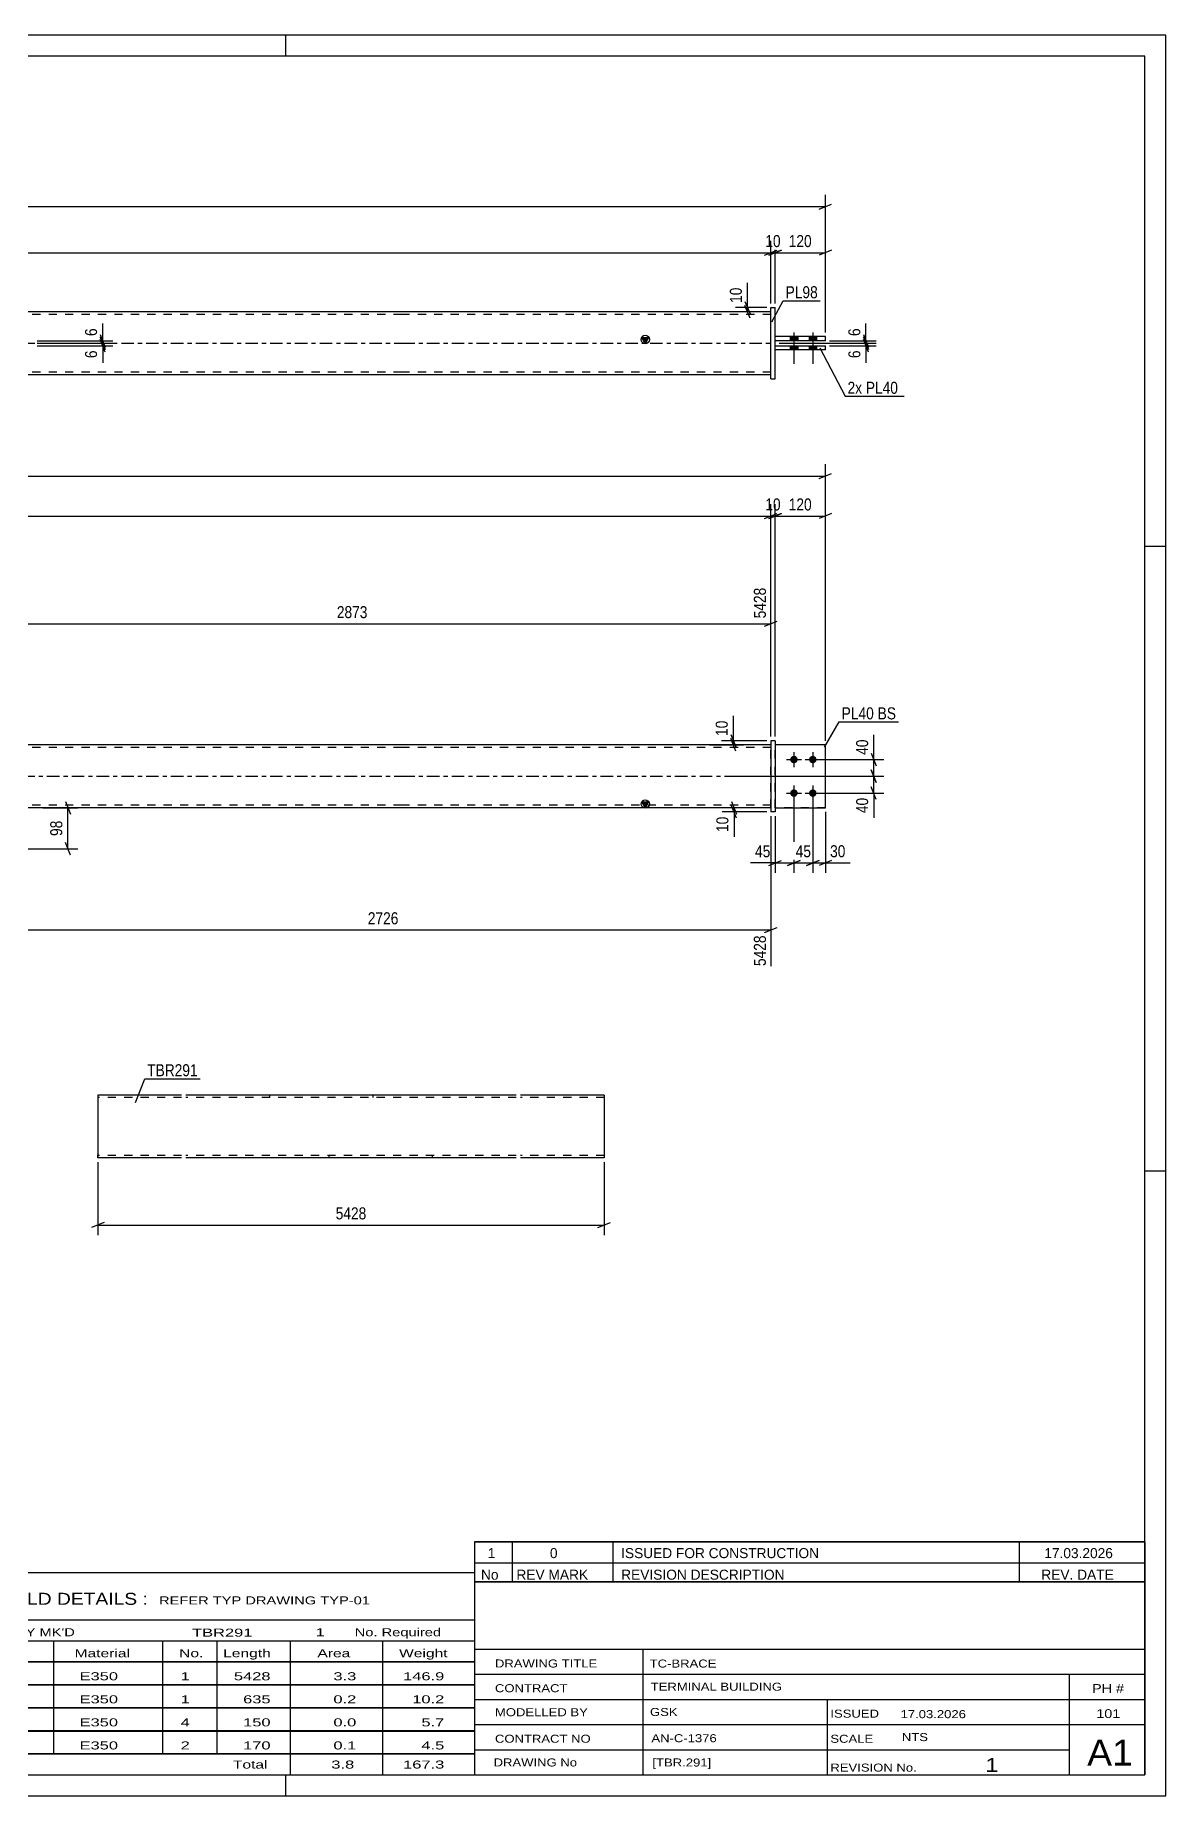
# Model space of a CAD drawing. Header units: millimetres. Extents: x 0 to 594, y 0 to 420.
# Drawn here: x 324.1 to 594, y 0 to 420 of the extents above; entities that cross this region are included whole.
import ezdxf

# ---------------------------------------------------------------- set-up
doc = ezdxf.new("R2010")
doc.units = ezdxf.units.MM
doc.linetypes.add('DXK_LINE_DOT2', pattern=[3.9198, 1.9599, -1.9599])
doc.linetypes.add('DXK_LINE_DOT3', pattern=[5.9187, 2.979, -0.9799, 0.9799, -0.9799])
doc.styles.add('Arial Narrow', font='ARIALN.TTF', dxfattribs={"height": 0.2})

# ---------------------------------------------------------------- blocks, each defined once
blk = doc.blocks.new('Unknown-580574899-1131')
at = {"color": 5, "linetype": 'Continuous'}
for p, q in [((594, 420), (0, 420)), ((384, 415), (384, 420)), ((594, 0), (594, 420)), ((589, 415), (5, 415)), ((589, 5), (589, 415)), ((594, 298), (589, 298)), ((594, 149), (589, 149)), ((5, 5), (589, 5)), ((384, 0), (384, 5)), ((0, 0), (594, 0))]:
    blk.add_line(p, q, dxfattribs=at)
blk = doc.blocks.new('Bolt-580574899-1684 - 1678')
at = {"linetype": 'Continuous'}
for points in [[(505.24, 248.1, -1), (505.24, 246.3, -1)], [(509.74, 248.1, -1), (509.74, 246.3, -1)], [(505.24, 240.1, -1), (505.24, 238.3, -1)], [(509.74, 240.1, -1), (509.74, 238.3, -1)]]:
    blk.add_hatch(color=1, dxfattribs=at).paths.add_polyline_path(points)
at = {"color": 1, "linetype": 'Continuous'}
for p, q in [((505.24, 249), (505.24, 245.4)), ((509.74, 249), (509.74, 245.4)), ((503.44, 247.2), (507.04, 247.2)), ((507.94, 247.2), (511.54, 247.2)), ((505.24, 241), (505.24, 237.4)), ((509.74, 241), (509.74, 237.4)), ((503.44, 239.2), (507.04, 239.2)), ((507.94, 239.2), (511.54, 239.2))]:
    blk.add_line(p, q, dxfattribs=at)
blk = doc.blocks.new('Part-580574899-1705 - 1678')
at = {"color": 2, "linetype": 'Continuous'}
for p, q in [((500.74, 251.7), (499.74, 251.7)), ((499.74, 251.7), (499.74, 234.7)), ((500.74, 251.7), (500.74, 234.7)), ((500.74, 234.7), (499.74, 234.7))]:
    blk.add_line(p, q, dxfattribs=at)
blk = doc.blocks.new('Part-580574899-1710 - 1678')
at = {"color": 7, "linetype": 'DXK_LINE_DOT2'}
for p, q in [((512.74, 250.7), (500.74, 250.7)), ((500.74, 235.7), (500.74, 250.7)), ((512.74, 235.7), (512.74, 250.7)), ((512.74, 235.7), (500.74, 235.7))]:
    blk.add_line(p, q, dxfattribs=at)
blk = doc.blocks.new('Part-580574899-1715 - 1678')
at = {"color": 2, "linetype": 'Continuous'}
for p, q in [((512.74, 250.7), (500.74, 250.7)), ((512.74, 235.7), (512.74, 250.7)), ((500.74, 235.7), (512.74, 235.7))]:
    blk.add_line(p, q, dxfattribs=at)
at = {"color": 7, "linetype": 'DXK_LINE_DOT2'}
blk.add_line((500.74, 250.7), (500.74, 235.7), dxfattribs=at)
blk = doc.blocks.new('Part-580574899-1720 - 1678')
at = {"linetype": 'Continuous'}
blk.add_hatch(color=2, dxfattribs=at).paths.add_polyline_path([(469.74, 235.7), (468.94, 237.1), (470.54, 237.1)])
at = {"color": 2, "linetype": 'Continuous'}
for p, q in [((178.89, 250.7), (90.89, 250.7)), ((411.64, 250.7), (178.99, 250.7)), ((499.74, 250.7), (411.74, 250.7)), ((178.89, 235.7), (90.89, 235.7)), ((411.64, 235.7), (178.99, 235.7)), ((499.74, 235.7), (411.74, 235.7)), ((469.74, 235.7), (468.94, 237.1)), ((468.94, 237.1), (470.54, 237.1)), ((470.54, 237.1), (469.74, 235.7))]:
    blk.add_line(p, q, dxfattribs=at)
at = {"color": 7, "linetype": 'DXK_LINE_DOT2'}
for p, q in [((90.89, 250.7), (90.89, 235.7)), ((178.89, 250.1), (90.89, 250.1)), ((411.64, 250.1), (178.99, 250.1)), ((275.89, 250.7), (275.89, 250.1)), ((300.55, 250.7), (300.55, 250.1)), ((499.74, 250.1), (411.74, 250.1)), ((499.74, 235.7), (499.74, 250.7)), ((178.89, 236.3), (90.89, 236.3)), ((411.64, 236.3), (178.99, 236.3)), ((290.08, 235.7), (290.08, 236.3)), ((314.74, 235.7), (314.74, 236.3)), ((499.74, 236.3), (411.74, 236.3))]:
    blk.add_line(p, q, dxfattribs=at)
at = {"color": 7, "linetype": 'DXK_LINE_DOT3'}
for p, q in [((90.89, 243.2), (178.89, 243.2)), ((178.99, 243.2), (411.64, 243.2)), ((411.74, 243.2), (499.74, 243.2))]:
    blk.add_line(p, q, dxfattribs=at)
at = {"color": 2, "linetype": 'Continuous'}
blk.add_circle((469.74, 236.6), 1, dxfattribs=at)
blk = doc.blocks.new('Part-580574899-1396 - 1368')
at = {"color": 2, "linetype": 'Continuous'}
for p, q in [((512.74, 348.11), (500.74, 348.11)), ((512.74, 347.11), (500.74, 347.11)), ((512.74, 347.11), (512.74, 348.11))]:
    blk.add_line(p, q, dxfattribs=at)
at = {"color": 7, "linetype": 'DXK_LINE_DOT2'}
blk.add_line((500.74, 347.11), (500.74, 348.11), dxfattribs=at)
blk = doc.blocks.new('Part-580574899-1401 - 1368')
at = {"color": 2, "linetype": 'Continuous'}
for p, q in [((500.74, 345.91), (512.74, 345.91)), ((512.74, 344.91), (500.74, 344.91)), ((512.74, 344.91), (512.74, 345.91))]:
    blk.add_line(p, q, dxfattribs=at)
at = {"color": 7, "linetype": 'DXK_LINE_DOT2'}
blk.add_line((500.74, 344.91), (500.74, 345.91), dxfattribs=at)
blk = doc.blocks.new('Part-580574899-1416 - 1368')
at = {"linetype": 'Continuous'}
blk.add_hatch(color=2, dxfattribs=at).paths.add_polyline_path([(469.74, 346.51), (468.94, 347.91), (470.54, 347.91)])
at = {"color": 2, "linetype": 'Continuous'}
for p, q in [((178.89, 354.01), (90.89, 354.01)), ((411.64, 354.01), (178.99, 354.01)), ((499.74, 354.01), (411.74, 354.01)), ((300.55, 347.21), (275.89, 347.21)), ((275.89, 347.11), (275.89, 347.21)), ((275.89, 345.91), (275.89, 345.81)), ((300.55, 345.81), (275.89, 345.81)), ((290.08, 347.11), (290.08, 347.21)), ((290.08, 345.91), (290.08, 345.81)), ((300.55, 345.81), (300.55, 347.21)), ((469.74, 346.51), (468.94, 347.91)), ((468.94, 347.91), (470.54, 347.91)), ((470.54, 347.91), (469.74, 346.51)), ((178.89, 339.01), (90.89, 339.01)), ((411.64, 339.01), (178.99, 339.01)), ((499.74, 339.01), (411.74, 339.01))]:
    blk.add_line(p, q, dxfattribs=at)
at = {"color": 7, "linetype": 'DXK_LINE_DOT2'}
for p, q in [((90.89, 339.01), (90.89, 354.01)), ((178.89, 353.41), (90.89, 353.41)), ((411.64, 353.41), (178.99, 353.41)), ((499.74, 353.41), (411.74, 353.41)), ((499.74, 339.01), (499.74, 354.01)), ((275.89, 345.81), (275.89, 347.11)), ((290.08, 345.81), (290.08, 347.11)), ((300.55, 347.21), (314.74, 347.21)), ((314.74, 345.81), (300.55, 345.81)), ((314.74, 347.21), (314.74, 345.81)), ((178.89, 339.61), (90.89, 339.61)), ((411.64, 339.61), (178.99, 339.61)), ((499.74, 339.61), (411.74, 339.61))]:
    blk.add_line(p, q, dxfattribs=at)
at = {"color": 7, "linetype": 'DXK_LINE_DOT3'}
for p, q in [((90.89, 346.51), (178.89, 346.51)), ((178.99, 346.51), (411.64, 346.51)), ((411.74, 346.51), (499.74, 346.51))]:
    blk.add_line(p, q, dxfattribs=at)
at = {"color": 2, "linetype": 'Continuous'}
blk.add_circle((469.74, 347.41), 1, dxfattribs=at)
blk = doc.blocks.new('Part-580574899-1444 - 1368')
at = {"color": 2, "linetype": 'Continuous'}
for p, q in [((499.74, 338.01), (499.74, 355.01)), ((499.74, 355.01), (500.74, 355.01)), ((500.74, 338.01), (500.74, 355.01)), ((499.74, 338.01), (500.74, 338.01))]:
    blk.add_line(p, q, dxfattribs=at)
blk = doc.blocks.new('Bolt-580574899-1472 - 1368')
at = {"linetype": 'Continuous'}
for points in [[(506.14, 348.11), (504.34, 348.11), (504.34, 347.11), (506.14, 347.11)], [(506.14, 348.11), (504.34, 348.11), (504.34, 347.11), (506.14, 347.11)], [(506.14, 345.91), (504.34, 345.91), (504.34, 344.91), (506.14, 344.91)], [(506.14, 345.91), (504.34, 345.91), (504.34, 344.91), (506.14, 344.91)], [(510.64, 348.11), (508.84, 348.11), (508.84, 347.11), (510.64, 347.11)], [(510.64, 348.11), (508.84, 348.11), (508.84, 347.11), (510.64, 347.11)], [(510.64, 345.91), (508.84, 345.91), (508.84, 344.91), (510.64, 344.91)], [(510.64, 345.91), (508.84, 345.91), (508.84, 344.91), (510.64, 344.91)]]:
    blk.add_hatch(color=1, dxfattribs=at).paths.add_polyline_path(points)
at = {"color": 1, "linetype": 'Continuous'}
for p, q in [((505.24, 349.11), (505.24, 341.61)), ((505.24, 349.11), (505.24, 341.61)), ((509.74, 349.11), (509.74, 341.61)), ((509.74, 349.11), (509.74, 341.61)), ((504.34, 348.11), (504.34, 347.11)), ((504.34, 348.11), (504.34, 347.11)), ((504.34, 345.91), (504.34, 344.91)), ((504.34, 345.91), (504.34, 344.91)), ((506.14, 348.11), (506.14, 347.11)), ((506.14, 348.11), (506.14, 347.11)), ((506.14, 345.91), (506.14, 344.91)), ((506.14, 345.91), (506.14, 344.91)), ((508.84, 348.11), (508.84, 347.11)), ((508.84, 348.11), (508.84, 347.11)), ((508.84, 345.91), (508.84, 344.91)), ((508.84, 345.91), (508.84, 344.91)), ((510.64, 348.11), (510.64, 347.11)), ((510.64, 348.11), (510.64, 347.11)), ((510.64, 345.91), (510.64, 344.91)), ((510.64, 345.91), (510.64, 344.91))]:
    blk.add_line(p, q, dxfattribs=at)
blk = doc.blocks.new('Part-580574899-2546 - 2538')
at = {"color": 2, "linetype": 'Continuous'}
for p, q in [((359.1, 167.16), (339.1, 167.16)), ((339.1, 167.16), (339.1, 165.96)), ((339.1, 165.96), (339.1, 152.9)), ((438.96, 167.16), (360.1, 167.16)), ((459.96, 167.16), (439.96, 167.16)), ((459.96, 167.16), (459.96, 167.07)), ((459.96, 167.07), (459.96, 165.96)), ((459.96, 165.96), (459.96, 152.16)), ((339.1, 152.25), (339.1, 152.9)), ((339.1, 152.16), (339.1, 152.25)), ((359.1, 152.16), (339.1, 152.16)), ((438.96, 152.16), (360.1, 152.16)), ((459.96, 152.16), (439.96, 152.16))]:
    blk.add_line(p, q, dxfattribs=at)
at = {"color": 7, "linetype": 'DXK_LINE_DOT2'}
for p, q in [((359.1, 166.56), (339.1, 166.56)), ((438.96, 166.56), (360.1, 166.56)), ((380.1, 167.16), (380.1, 166.56)), ((404.76, 167.16), (404.76, 166.56)), ((459.96, 166.56), (439.96, 166.56)), ((459.96, 166.81), (459.96, 165.96)), ((339.1, 152.9), (339.1, 152.51)), ((339.1, 152.76), (339.1, 152.81)), ((359.1, 152.76), (339.1, 152.76)), ((438.96, 152.76), (360.1, 152.76)), ((394.3, 152.16), (394.3, 152.76)), ((418.96, 152.16), (418.96, 152.76)), ((459.96, 152.76), (439.96, 152.76)), ((459.96, 152.81), (459.96, 152.9)), ((459.96, 152.76), (459.96, 152.81)), ((459.96, 152.76), (459.96, 152.81))]:
    blk.add_line(p, q, dxfattribs=at)
blk = doc.blocks.new('StraightDimension-580574899-2042 - 1678')
at = {"color": 7, "linetype": 'Continuous'}
for p, q in [((499.74, 252.7), (499.74, 308.13)), ((500.74, 252.7), (500.74, 308.13)), ((498.24, 304.68), (501.24, 305.88)), ((502.24, 305.88), (499.24, 304.68)), ((499.74, 305.28), (500.74, 305.28))]:
    blk.add_line(p, q, dxfattribs=at)
at = {"color": 0}
blk.add_wipeout([(502.67, 306.03), (502.67, 310.23), (497.81, 310.23), (497.81, 306.03)], dxfattribs=at)
at = {"color": 3, "style": 'Arial Narrow'}
blk.add_text('10', height=2.863, dxfattribs=at).set_placement((498.41, 306.63))
blk = doc.blocks.new('StraightDimension-580574899-1945 - 1678')
at = {"color": 7, "linetype": 'Continuous'}
for p, q in [((505.24, 238.2), (505.24, 220.15)), ((500.74, 233.7), (500.74, 220.15)), ((499.24, 221.95), (502.24, 223.15)), ((506.74, 223.15), (503.74, 221.95)), ((500.74, 222.55), (505.24, 222.55))]:
    blk.add_line(p, q, dxfattribs=at)
at = {"color": 0}
blk.add_wipeout([(500.22, 223.3), (500.22, 227.5), (495.36, 227.5), (495.36, 223.3)], dxfattribs=at)
at = {"color": 7, "linetype": 'Continuous'}
blk.add_line((500.74, 222.55), (494.84, 222.55), dxfattribs=at)
blk.add_line((500.74, 222.55), (494.84, 222.55), dxfattribs=at)
at = {"color": 3, "style": 'Arial Narrow'}
blk.add_text('45', height=2.863, dxfattribs=at).set_placement((495.96, 223.9))
blk = doc.blocks.new('StraightDimension-580574899-2004 - 1678')
at = {"color": 7, "linetype": 'Continuous'}
for p, q in [((523.7, 244.72), (524.9, 241.72)), ((488.98, 243.22), (526.7, 243.22)), ((524.9, 237.7), (523.7, 240.7)), ((524.3, 239.2), (524.3, 243.22)), ((510.74, 239.2), (526.7, 239.2))]:
    blk.add_line(p, q, dxfattribs=at)
at = {"color": 0}
blk.add_wipeout([(523.55, 238.68), (519.35, 238.68), (519.35, 233.82), (523.55, 233.82)], dxfattribs=at)
at = {"color": 7, "linetype": 'Continuous'}
blk.add_line((524.3, 239.2), (524.3, 233.29), dxfattribs=at)
blk.add_line((524.3, 239.2), (524.3, 233.29), dxfattribs=at)
at = {"color": 3, "style": 'Arial Narrow'}
blk.add_text('40', height=2.863, rotation=90.0002, dxfattribs=at).set_placement((522.95, 234.42))
blk = doc.blocks.new('StraightDimension-580574899-1736 - 1678')
at = {"color": 7, "linetype": 'Continuous'}
for p, q in [((79.39, 315.44), (76.39, 314.24)), ((77.89, 251.7), (77.89, 317.69)), ((511.24, 314.24), (514.24, 315.44)), ((512.74, 251.7), (512.74, 317.69)), ((77.89, 314.84), (512.74, 314.84))]:
    blk.add_line(p, q, dxfattribs=at)
at = {"color": 0}
blk.add_wipeout([(299.57, 315.59), (299.57, 319.79), (291.06, 319.79), (291.06, 315.59)], dxfattribs=at)
at = {"color": 3, "style": 'Arial Narrow'}
blk.add_text('5688', height=2.863, dxfattribs=at).set_placement((291.66, 316.19))
blk = doc.blocks.new('StraightDimension-580574899-2047 - 1678')
at = {"color": 7, "linetype": 'Continuous'}
for p, q in [((89.89, 252.7), (89.89, 308.13)), ((499.74, 252.7), (499.74, 308.13)), ((91.39, 305.88), (88.39, 304.68)), ((89.89, 305.28), (499.74, 305.28)), ((498.24, 304.68), (501.24, 305.88))]:
    blk.add_line(p, q, dxfattribs=at)
at = {"color": 0}
blk.add_wipeout([(299.07, 306.03), (299.07, 310.23), (290.56, 310.23), (290.56, 306.03)], dxfattribs=at)
at = {"color": 3, "style": 'Arial Narrow'}
blk.add_text('5438', height=2.863, dxfattribs=at).set_placement((291.16, 306.63))
blk = doc.blocks.new('StraightDimension-580574899-1798 - 1678')
at = {"color": 7, "linetype": 'Continuous'}
for p, q in [((299.86, 251.7), (299.86, 288.21)), ((499.74, 252.7), (499.74, 288.21)), ((301.36, 280.19), (298.36, 278.99)), ((299.86, 279.59), (499.74, 279.59)), ((498.24, 278.99), (501.24, 280.19))]:
    blk.add_line(p, q, dxfattribs=at)
at = {"color": 0, "linetype": 'Continuous'}
blk.add_wipeout([(499.14, 288.81), (494.94, 288.81), (494.94, 280.29), (499.14, 280.29)], dxfattribs=at)
at = {"color": 0}
blk.add_wipeout([(404.06, 280.34), (404.06, 284.54), (395.54, 284.54), (395.54, 280.34)], dxfattribs=at)
at = {"color": 3, "linetype": 'Continuous', "style": 'Arial Narrow'}
blk.add_text('5428', height=2.863, rotation=90.0002, dxfattribs=at).set_placement((498.54, 280.89))
at = {"color": 3, "style": 'Arial Narrow'}
blk.add_text('2873', height=2.863, dxfattribs=at).set_placement((396.14, 280.94))
blk = doc.blocks.new('StraightDimension-580574899-1955 - 1678')
at = {"color": 7, "linetype": 'Continuous'}
for p, q in [((505.24, 238.2), (505.24, 220.15)), ((509.74, 238.2), (509.74, 220.15)), ((503.74, 221.95), (506.74, 223.15)), ((511.24, 223.15), (508.24, 221.95)), ((505.24, 222.55), (509.74, 222.55))]:
    blk.add_line(p, q, dxfattribs=at)
at = {"color": 0}
blk.add_wipeout([(509.92, 223.3), (509.92, 227.5), (505.06, 227.5), (505.06, 223.3)], dxfattribs=at)
at = {"color": 3, "style": 'Arial Narrow'}
blk.add_text('45', height=2.863, dxfattribs=at).set_placement((505.66, 223.9))
blk = doc.blocks.new('StraightDimension-580574899-1878 - 1678')
at = {"color": 7, "linetype": 'Continuous'}
for p, q in [((314.64, 234.7), (314.64, 197.94)), ((499.74, 233.7), (499.74, 197.94)), ((316.14, 207.15), (313.14, 205.95)), ((314.64, 206.55), (499.74, 206.55)), ((498.24, 205.95), (501.24, 207.15))]:
    blk.add_line(p, q, dxfattribs=at)
at = {"color": 0}
blk.add_wipeout([(411.45, 207.3), (411.45, 211.5), (402.93, 211.5), (402.93, 207.3)], dxfattribs=at)
at = {"color": 0, "linetype": 'Continuous'}
blk.add_wipeout([(499.14, 205.85), (494.94, 205.85), (494.94, 197.34), (499.14, 197.34)], dxfattribs=at)
at = {"color": 3, "style": 'Arial Narrow'}
blk.add_text('2726', height=2.863, dxfattribs=at).set_placement((403.53, 207.9))
at = {"color": 3, "linetype": 'Continuous', "style": 'Arial Narrow'}
blk.add_text('5428', height=2.863, rotation=90.0002, dxfattribs=at).set_placement((498.54, 197.94))
blk = doc.blocks.new('StraightDimension-580574899-1936 - 1678')
at = {"color": 7, "linetype": 'Continuous'}
for p, q in [((498.74, 235.7), (488.09, 235.7)), ((490.34, 237.2), (491.54, 234.2)), ((491.54, 233.2), (490.34, 236.2)), ((490.94, 234.7), (490.94, 235.7)), ((498.74, 234.7), (488.09, 234.7))]:
    blk.add_line(p, q, dxfattribs=at)
at = {"color": 0}
blk.add_wipeout([(490.19, 234.18), (485.99, 234.18), (485.99, 229.32), (490.19, 229.32)], dxfattribs=at)
at = {"color": 7, "linetype": 'Continuous'}
blk.add_line((490.94, 234.7), (490.94, 228.79), dxfattribs=at)
blk.add_line((490.94, 234.7), (490.94, 228.79), dxfattribs=at)
at = {"color": 3, "style": 'Arial Narrow'}
blk.add_text('10', height=2.863, rotation=90.0002, dxfattribs=at).set_placement((489.59, 229.92))
blk = doc.blocks.new('StraightDimension-580574899-1965 - 1678')
at = {"color": 7, "linetype": 'Continuous'}
for p, q in [((509.74, 238.2), (509.74, 220.15)), ((512.74, 234.7), (512.74, 220.15)), ((508.24, 221.95), (511.24, 223.15)), ((514.24, 223.15), (511.24, 221.95)), ((509.74, 222.55), (512.74, 222.55))]:
    blk.add_line(p, q, dxfattribs=at)
at = {"color": 0}
blk.add_wipeout([(518.12, 223.3), (518.12, 227.5), (513.27, 227.5), (513.27, 223.3)], dxfattribs=at)
at = {"color": 7, "linetype": 'Continuous'}
blk.add_line((512.74, 222.55), (518.65, 222.55), dxfattribs=at)
blk.add_line((512.74, 222.55), (518.65, 222.55), dxfattribs=at)
at = {"color": 3, "style": 'Arial Narrow'}
blk.add_text('30', height=2.863, dxfattribs=at).set_placement((513.87, 223.9))
blk = doc.blocks.new('StraightDimension-580574899-1993 - 1678')
at = {"color": 7, "linetype": 'Continuous'}
for p, q in [((325.96, 235.7), (334.35, 235.7)), ((331.35, 237.2), (332.55, 234.2)), ((331.95, 225.9), (331.95, 235.7)), ((332.55, 224.4), (331.35, 227.4)), ((318.98, 225.9), (334.35, 225.9))]:
    blk.add_line(p, q, dxfattribs=at)
at = {"color": 0}
blk.add_wipeout([(331.2, 233.23), (327, 233.23), (327, 228.37), (331.2, 228.37)], dxfattribs=at)
at = {"color": 3, "style": 'Arial Narrow'}
blk.add_text('98', height=2.863, rotation=90.0002, dxfattribs=at).set_placement((330.6, 228.97))
blk = doc.blocks.new('StraightDimension-580574899-2014 - 1678')
at = {"color": 7, "linetype": 'Continuous'}
for p, q in [((523.7, 248.7), (524.9, 245.7)), ((510.74, 247.2), (526.7, 247.2)), ((524.9, 241.72), (523.7, 244.72)), ((524.3, 243.22), (524.3, 247.2)), ((488.98, 243.22), (526.7, 243.22))]:
    blk.add_line(p, q, dxfattribs=at)
at = {"color": 0}
blk.add_wipeout([(523.55, 252.58), (519.35, 252.58), (519.35, 247.73), (523.55, 247.73)], dxfattribs=at)
at = {"color": 7, "linetype": 'Continuous'}
blk.add_line((524.3, 247.2), (524.3, 253.11), dxfattribs=at)
blk.add_line((524.3, 247.2), (524.3, 253.11), dxfattribs=at)
at = {"color": 3, "style": 'Arial Narrow'}
blk.add_text('40', height=2.863, rotation=90.0002, dxfattribs=at).set_placement((522.95, 248.33))
blk = doc.blocks.new('StraightDimension-580574899-2027 - 1678')
at = {"color": 7, "linetype": 'Continuous'}
for p, q in [((490.18, 253.2), (491.38, 250.2)), ((491.38, 249.22), (490.18, 252.22)), ((485.1, 250.72), (493.18, 250.72)), ((498.74, 251.7), (487.93, 251.7)), ((490.78, 250.72), (490.78, 251.7))]:
    blk.add_line(p, q, dxfattribs=at)
at = {"color": 0}
blk.add_wipeout([(490.03, 257.08), (485.83, 257.08), (485.83, 252.23), (490.03, 252.23)], dxfattribs=at)
at = {"color": 7, "linetype": 'Continuous'}
blk.add_line((490.78, 251.7), (490.78, 257.61), dxfattribs=at)
blk.add_line((490.78, 251.7), (490.78, 257.61), dxfattribs=at)
at = {"color": 3, "style": 'Arial Narrow'}
blk.add_text('10', height=2.863, rotation=90.0002, dxfattribs=at).set_placement((489.43, 252.83))
blk = doc.blocks.new('StraightDimension-580574899-2032 - 1678')
at = {"color": 7, "linetype": 'Continuous'}
for p, q in [((500.74, 252.7), (500.74, 308.13)), ((512.74, 251.7), (512.74, 308.13)), ((499.24, 304.68), (502.24, 305.88)), ((500.74, 305.28), (512.74, 305.28)), ((514.24, 305.88), (511.24, 304.68))]:
    blk.add_line(p, q, dxfattribs=at)
at = {"color": 0}
blk.add_wipeout([(510.08, 306.03), (510.08, 310.23), (503.4, 310.23), (503.4, 306.03)], dxfattribs=at)
at = {"color": 3, "style": 'Arial Narrow'}
blk.add_text('120', height=2.863, dxfattribs=at).set_placement((504, 306.63))
blk = doc.blocks.new('StraightDimension-580574899-1541 - 1368')
at = {"color": 7, "linetype": 'Continuous'}
for p, q in [((339.65, 348.61), (340.85, 345.61)), ((324.64, 347.11), (342.65, 347.11)), ((324.64, 346.51), (342.65, 346.51)), ((340.85, 345.01), (339.65, 348.01)), ((340.25, 346.51), (340.25, 347.11))]:
    blk.add_line(p, q, dxfattribs=at)
at = {"color": 0}
blk.add_wipeout([(339.5, 350.67), (335.3, 350.67), (335.3, 347.64), (339.5, 347.64)], dxfattribs=at)
at = {"color": 7, "linetype": 'Continuous'}
blk.add_line((340.25, 347.11), (340.25, 351.19), dxfattribs=at)
blk.add_line((340.25, 347.11), (340.25, 351.19), dxfattribs=at)
at = {"color": 3, "style": 'Arial Narrow'}
blk.add_text('6', height=2.86, rotation=90.0002, dxfattribs=at).set_placement((338.9, 348.24))
blk = doc.blocks.new('StraightDimension-580574899-1561 - 1368')
at = {"color": 7, "linetype": 'Continuous'}
for p, q in [((500.74, 356.01), (500.74, 370.96)), ((512.74, 349.11), (512.74, 370.96)), ((499.24, 367.51), (502.24, 368.71)), ((500.74, 368.11), (512.74, 368.11)), ((514.24, 368.71), (511.24, 367.51))]:
    blk.add_line(p, q, dxfattribs=at)
at = {"color": 0}
blk.add_wipeout([(510.08, 368.86), (510.08, 373.06), (503.4, 373.06), (503.4, 368.86)], dxfattribs=at)
at = {"color": 3, "style": 'Arial Narrow'}
blk.add_text('120', height=2.863, dxfattribs=at).set_placement((504, 369.46))
blk = doc.blocks.new('StraightDimension-580574899-1571 - 1368')
at = {"color": 7, "linetype": 'Continuous'}
for p, q in [((499.74, 356.01), (499.74, 370.96)), ((500.74, 356.01), (500.74, 370.96)), ((498.24, 367.51), (501.24, 368.71)), ((502.24, 368.71), (499.24, 367.51)), ((499.74, 368.11), (500.74, 368.11))]:
    blk.add_line(p, q, dxfattribs=at)
at = {"color": 0}
blk.add_wipeout([(502.67, 368.86), (502.67, 373.06), (497.81, 373.06), (497.81, 368.86)], dxfattribs=at)
at = {"color": 3, "style": 'Arial Narrow'}
blk.add_text('10', height=2.863, dxfattribs=at).set_placement((498.41, 369.46))
blk = doc.blocks.new('StraightDimension-580574899-1612 - 1368')
at = {"color": 7, "linetype": 'Continuous'}
for p, q in [((498.74, 355.01), (491.31, 355.01)), ((498.74, 354.01), (491.31, 354.01)), ((493.56, 356.51), (494.76, 353.51)), ((494.76, 352.51), (493.56, 355.51)), ((494.16, 354.01), (494.16, 355.01))]:
    blk.add_line(p, q, dxfattribs=at)
at = {"color": 0}
blk.add_wipeout([(493.41, 360.4), (489.21, 360.4), (489.21, 355.54), (493.41, 355.54)], dxfattribs=at)
at = {"color": 7, "linetype": 'Continuous'}
blk.add_line((494.16, 355.01), (494.16, 360.92), dxfattribs=at)
blk.add_line((494.16, 355.01), (494.16, 360.92), dxfattribs=at)
at = {"color": 3, "style": 'Arial Narrow'}
blk.add_text('10', height=2.863, rotation=90.0002, dxfattribs=at).set_placement((492.81, 356.14))
blk = doc.blocks.new('StraightDimension-580574899-1545 - 1368')
at = {"color": 7, "linetype": 'Continuous'}
for p, q in [((324.64, 346.51), (342.65, 346.51)), ((324.64, 345.91), (342.65, 345.91)), ((339.65, 348.01), (340.85, 345.01)), ((340.85, 344.41), (339.65, 347.41)), ((340.25, 345.91), (340.25, 346.51))]:
    blk.add_line(p, q, dxfattribs=at)
at = {"color": 0}
blk.add_wipeout([(339.5, 345.39), (335.3, 345.39), (335.3, 342.36), (339.5, 342.36)], dxfattribs=at)
at = {"color": 7, "linetype": 'Continuous'}
blk.add_line((340.25, 345.91), (340.25, 341.84), dxfattribs=at)
blk.add_line((340.25, 345.91), (340.25, 341.84), dxfattribs=at)
at = {"color": 3, "style": 'Arial Narrow'}
blk.add_text('6', height=2.86, rotation=90.0002, dxfattribs=at).set_placement((338.9, 342.96))
blk = doc.blocks.new('StraightDimension-580574899-1550 - 1368')
at = {"color": 7, "linetype": 'Continuous'}
for p, q in [((79.39, 379.71), (76.39, 378.51)), ((77.89, 349.11), (77.89, 381.96)), ((77.89, 379.11), (512.74, 379.11)), ((511.24, 378.51), (514.24, 379.71)), ((512.74, 349.11), (512.74, 381.96))]:
    blk.add_line(p, q, dxfattribs=at)
at = {"color": 0}
blk.add_wipeout([(299.57, 379.86), (299.57, 384.06), (291.06, 384.06), (291.06, 379.86)], dxfattribs=at)
at = {"color": 3, "style": 'Arial Narrow'}
blk.add_text('5688', height=2.863, dxfattribs=at).set_placement((291.66, 380.46))
blk = doc.blocks.new('StraightDimension-580574899-1581 - 1368')
at = {"color": 7, "linetype": 'Continuous'}
for p, q in [((90.89, 356.01), (90.89, 370.96)), ((499.74, 356.01), (499.74, 370.96)), ((92.39, 368.71), (89.39, 367.51)), ((90.89, 368.11), (499.74, 368.11)), ((498.24, 367.51), (501.24, 368.71))]:
    blk.add_line(p, q, dxfattribs=at)
at = {"color": 0}
blk.add_wipeout([(299.57, 368.86), (299.57, 373.06), (291.06, 373.06), (291.06, 368.86)], dxfattribs=at)
at = {"color": 3, "style": 'Arial Narrow'}
blk.add_text('5428', height=2.863, dxfattribs=at).set_placement((291.66, 369.46))
blk = doc.blocks.new('StraightDimension-580574899-1623 - 1368')
at = {"color": 7, "linetype": 'Continuous'}
for p, q in [((521.84, 348.61), (523.04, 345.61)), ((501.74, 346.51), (524.84, 346.51)), ((513.74, 347.11), (524.84, 347.11)), ((523.04, 345.01), (521.84, 348.01)), ((522.44, 346.51), (522.44, 347.11))]:
    blk.add_line(p, q, dxfattribs=at)
at = {"color": 0}
blk.add_wipeout([(521.69, 350.67), (517.49, 350.67), (517.49, 347.64), (521.69, 347.64)], dxfattribs=at)
at = {"color": 7, "linetype": 'Continuous'}
blk.add_line((522.44, 347.11), (522.44, 351.19), dxfattribs=at)
blk.add_line((522.44, 347.11), (522.44, 351.19), dxfattribs=at)
at = {"color": 3, "style": 'Arial Narrow'}
blk.add_text('6', height=2.86, rotation=90.0002, dxfattribs=at).set_placement((521.09, 348.24))
blk = doc.blocks.new('StraightDimension-580574899-1632 - 1368')
at = {"color": 7, "linetype": 'Continuous'}
for p, q in [((501.74, 346.51), (524.84, 346.51)), ((513.74, 345.91), (524.84, 345.91)), ((521.84, 348.01), (523.04, 345.01)), ((523.04, 344.41), (521.84, 347.41)), ((522.44, 345.91), (522.44, 346.51))]:
    blk.add_line(p, q, dxfattribs=at)
at = {"color": 0}
blk.add_wipeout([(521.69, 345.39), (517.49, 345.39), (517.49, 342.36), (521.69, 342.36)], dxfattribs=at)
at = {"color": 7, "linetype": 'Continuous'}
blk.add_line((522.44, 345.91), (522.44, 341.84), dxfattribs=at)
blk.add_line((522.44, 345.91), (522.44, 341.84), dxfattribs=at)
at = {"color": 3, "style": 'Arial Narrow'}
blk.add_text('6', height=2.86, rotation=90.0002, dxfattribs=at).set_placement((521.09, 342.96))
blk = doc.blocks.new('StraightDimension-580574899-2552 - 2538')
at = {"color": 7, "linetype": 'Continuous'}
for p, q in [((339.1, 151.16), (339.1, 133.76)), ((459.96, 151.16), (459.96, 133.76)), ((340.6, 136.76), (337.6, 135.56)), ((339.1, 136.16), (459.96, 136.16)), ((458.46, 135.56), (461.46, 136.76))]:
    blk.add_line(p, q, dxfattribs=at)
at = {"color": 0}
blk.add_wipeout([(403.79, 136.91), (403.79, 141.11), (395.27, 141.11), (395.27, 136.91)], dxfattribs=at)
at = {"color": 3, "style": 'Arial Narrow'}
blk.add_text('5428', height=2.863, dxfattribs=at).set_placement((395.87, 137.51))
blk = doc.blocks.new('Unknown-580574899-4421')
at = {"color": 7, "linetype": 'Continuous'}
for p, q in [((429, 51.05), (429, 5)), ((429, 51.05), (589, 51.05)), ((589, 51), (589, 5)), ((429, 35), (589, 35)), ((469.14, 35), (469.14, 5)), ((429, 29), (589, 29)), ((571, 5.05), (571, 29.05)), ((429, 23), (589, 23)), ((513.14, 23), (513.14, 5)), ((429, 17), (589, 17)), ((429, 11), (571, 11)), ((429, 5), (589, 5))]:
    blk.add_line(p, q, dxfattribs=at)
at = {"color": 7, "style": 'Arial Narrow'}
for s, height, width, p in [('DRAWING TITLE', 1.9089, 1.425378, (433.88, 30.61)), ('TC-BRACE', 1.909, 1.425378, (470.81, 30.59)), ('CONTRACT', 1.909, 1.425378, (433.88, 24.71)), ('TERMINAL BUILDING', 1.9089, 1.425378, (471.06, 25.07)), ('MODELLED BY', 1.9089, 1.425378, (433.88, 18.98)), ('GSK', 1.909, 1.425378, (470.88, 19.04)), ('ISSUED', 1.909, 1.425378, (513.94, 18.64)), ('17.03.2026', 1.909, 1.425378, (530.69, 18.52)), ('CONTRACT NO', 1.9089, 1.425378, (433.88, 12.66)), ('AN-C-1376', 1.909, 1.425378, (471.23, 12.78)), ('SCALE', 1.909, 1.425378, (513.94, 12.65)), ('A1', 6.204, 1.25, (575.24, 7.2)), ('DRAWING No', 1.909, 1.425378, (433.56, 7)), ('[TBR.291]', 1.909, 1.425378, (471.46, 6.99)), ('1', 3.34, 1.5, (550.91, 5.68)), ('REVISION No.', 1.9089, 1.425378, (513.94, 5.77))]:
    blk.add_text(s, height=height, dxfattribs=dict(at, width=width)).set_placement(p)
at = {"color": 7, "linetype": 'Continuous', "style": 'Arial Narrow'}
for s, height, width, p in [('PH #', 2.1, 1.42538, (576.4, 24.55)), ('101', 2.1, 1.42538, (577.41, 18.55)), ('NTS', 1.909, 1.425378, (531, 13.05))]:
    blk.add_text(s, height=height, dxfattribs=dict(at, width=width)).set_placement(p)
blk = doc.blocks.new('Unknown-580574899-4422')
at = {"color": 7, "linetype": 'Continuous'}
for p, q in [((429, 60.55), (589, 60.55)), ((589, 60.55), (429, 60.55)), ((429, 60.55), (429, 55.55)), ((438, 60.55), (438, 55.55)), ((462, 60.55), (462, 55.55)), ((559, 60.55), (559, 55.55)), ((589, 60.55), (589, 55.55)), ((429, 55.55), (589, 55.55)), ((429, 55.55), (429, 51.05)), ((429, 55.55), (589, 55.55)), ((438, 55.55), (438, 51.05)), ((462, 55.55), (462, 51.05)), ((559, 55.55), (559, 51.05)), ((589, 55.55), (589, 51.05)), ((589, 51.05), (429, 51.05))]:
    blk.add_line(p, q, dxfattribs=at)
at = {"color": 7, "linetype": 'Continuous', "style": 'Arial Narrow'}
for s, height, width, p in [('1', 2.39, 1.196471, (432.16, 56.7)), ('0', 2.39, 1.196471, (447, 56.7)), ('ISSUED FOR CONSTRUCTION', 2.3861, 1.196471, (464, 56.7)), ('17.03.2026', 2.386, 1.196471, (565, 56.7)), ('No', 2.386, 1.2, (430.54, 51.55)), ('REV MARK', 2.386, 1.2, (439, 51.55)), ('REVISION DESCRIPTION', 2.3861, 1.2, (464, 51.55)), ('REV. DATE', 2.386, 1.2, (564.28, 51.55))]:
    blk.add_text(s, height=height, dxfattribs=dict(at, width=width)).set_placement(p)
blk = doc.blocks.new('Unknown-580574899-4423')
at = {"color": 7, "linetype": 'Continuous'}
for p, q in [((269, 53.25), (429, 53.25)), ((269, 42), (269, 53.25)), ((429, 53.25), (429, 42)), ((269, 42), (429, 42)), ((269, 42), (269, 37)), ((429, 42), (429, 37)), ((269, 37), (429, 37)), ((269, 37), (269, 32)), ((293, 37), (293, 32)), ((328.5, 37), (328.5, 32)), ((354.5, 37), (354.5, 32)), ((367.5, 37), (367.5, 32)), ((385, 37), (385, 32)), ((407, 37), (407, 32)), ((429, 37), (429, 32)), ((269, 32), (429, 32)), ((269, 31.95), (269, 26.55)), ((269, 31.95), (429, 31.95)), ((293, 32), (293, 26.5)), ((328.5, 32), (328.5, 26.5)), ((354.5, 32), (354.5, 26.5)), ((367.5, 32), (367.5, 26.5)), ((385, 32), (385, 26.5)), ((407, 32), (407, 26.5)), ((429, 31.95), (429, 26.55)), ((269, 26.55), (429, 26.55)), ((269, 26.45), (269, 21.05)), ((269, 26.45), (429, 26.45)), ((293, 26.5), (293, 21)), ((328.5, 26.5), (328.5, 21)), ((354.5, 26.5), (354.5, 21)), ((367.5, 26.5), (367.5, 21)), ((385, 26.5), (385, 21)), ((407, 26.5), (407, 21)), ((429, 26.45), (429, 21.05)), ((269, 21.05), (429, 21.05)), ((293, 21), (293, 15.5)), ((328.5, 21), (328.5, 15.5)), ((354.5, 21), (354.5, 15.5)), ((367.5, 21), (367.5, 15.5)), ((385, 21), (385, 15.5)), ((407, 21), (407, 15.5)), ((269, 20.95), (269, 15.55)), ((269, 20.95), (429, 20.95)), ((429, 20.95), (429, 15.55)), ((269, 15.55), (429, 15.55)), ((269, 15.45), (269, 10.05)), ((269, 15.45), (429, 15.45)), ((293, 15.5), (293, 10)), ((328.5, 15.5), (328.5, 10)), ((354.5, 15.5), (354.5, 10)), ((367.5, 15.5), (367.5, 10)), ((385, 15.5), (385, 10)), ((407, 15.5), (407, 10)), ((429, 15.45), (429, 10.05)), ((269, 10.05), (429, 10.05)), ((269, 10), (429, 10)), ((269, 10), (269, 5)), ((385, 10), (385, 5)), ((407, 10), (407, 5)), ((429, 10), (429, 5)), ((269, 5), (429, 5))]:
    blk.add_line(p, q, dxfattribs=at)
at = {"color": 7, "style": 'Arial Narrow'}
for s, height, width, p in [('GENERAL NOTES & WELD DETAILS :', 2.8633, 1.4, (270.15, 45.56)), ('REFER TYP DRAWING TYP-01', 1.9089, 1.6, (353.7, 45.66)), ("MATERIAL LIST FOR ASSEMBLY MK'D", 1.9089, 1.6, (270.15, 38.06)), ('TBR291', 1.909, 1.794707, (361.59, 37.97)), ('1', 1.91, 1.794707, (391.08, 38.06)), ('No. Required', 1.9089, 1.6, (400.41, 38.06)), ('Mark', 1.909, 1.7, (270.34, 33)), ('Profile', 1.909, 1.7, (303.41, 33)), ('Material', 1.909, 1.7, (333.54, 33.06)), ('No.', 1.909, 1.7, (358.5, 33.06)), ('Length', 1.909, 1.7, (369, 33.06)), ('Area', 1.909, 1.7, (391.5, 33.06)), ('Weight', 1.909, 1.7, (411, 33.06))]:
    blk.add_text(s, height=height, dxfattribs=dict(at, width=width)).set_placement(p)
at = {"color": 7, "linetype": 'Continuous', "style": 'Arial Narrow'}
for s, height, width, p in [('TBR291', 1.909, 1.794707, (270.5, 27.56)), ('SHS150*6', 1.909, 1.794707, (295, 27.56)), ('E350', 1.909, 1.794707, (334.74, 27.56)), ('1', 1.91, 1.794707, (358.86, 27.56)), ('5428', 1.909, 1.794707, (371.58, 27.56)), ('3.3', 1.909, 1.794707, (395.32, 27.56)), ('146.9', 1.909, 1.794707, (411.96, 27.56)), ('PL298', 1.909, 1.794707, (270.5, 22.06)), ('PL12*170', 1.909, 1.794707, (295, 22.06)), ('E350', 1.909, 1.794707, (334.74, 22.06)), ('1', 1.91, 1.794707, (358.86, 22.06)), ('635', 1.909, 1.794707, (373.77, 22.06)), ('0.2', 1.909, 1.794707, (395.32, 22.06)), ('10.2', 1.909, 1.794707, (414.14, 22.06)), ('PL40', 1.909, 1.794707, (270.5, 16.56)), ('PL10*120', 1.909, 1.794707, (295, 16.56)), ('E350', 1.909, 1.794707, (334.74, 16.56)), ('4', 1.91, 1.794707, (358.86, 16.56)), ('150', 1.909, 1.794707, (373.77, 16.56)), ('0.0', 1.909, 1.794707, (395.32, 16.56)), ('5.7', 1.909, 1.794707, (416.33, 16.56)), ('PL98', 1.909, 1.794707, (270.5, 11.06)), ('PL10*170', 1.909, 1.794707, (295, 11.06)), ('E350', 1.909, 1.794707, (334.74, 11.06)), ('2', 1.91, 1.794707, (358.86, 11.06)), ('170', 1.909, 1.794707, (373.77, 11.06)), ('0.1', 1.909, 1.794707, (395.32, 11.06)), ('4.5', 1.909, 1.794707, (416.33, 11.06)), ('Total', 1.909, 1.7, (371.33, 6.5)), ('3.8', 1.909, 1.794707, (394.83, 6.5)), ('167.3', 1.909, 1.794707, (411.96, 6.5))]:
    blk.add_text(s, height=height, dxfattribs=dict(at, width=width)).set_placement(p)
blk = doc.blocks.new('MarkSet-580574899-2078 - 1678')
at = {"color": 0}
blk.add_wipeout([(524.32, 256.79), (524.32, 259.79), (516.64, 259.79), (516.64, 256.79)], dxfattribs=at)
blk.add_wipeout([(524.32, 256.79), (524.32, 259.79), (516.64, 259.79), (516.64, 256.79)], dxfattribs=at)
at = {"color": 30, "linetype": 'Continuous'}
blk.add_line((512.54, 250.12), (516.04, 256.19), dxfattribs=at)
at = {"color": 0}
blk.add_wipeout([(529.6, 256.79), (529.6, 259.79), (525.22, 259.79), (525.22, 256.79)], dxfattribs=at)
blk.add_wipeout([(529.6, 256.79), (529.6, 259.79), (525.22, 259.79), (525.22, 256.79)], dxfattribs=at)
at = {"color": 30, "linetype": 'Continuous'}
blk.add_line((516.04, 256.19), (530.2, 256.19), dxfattribs=at)
at = {"color": 3, "style": 'Arial Narrow'}
for s, p in [('PL40', (516.64, 256.79)), ('BS', (525.22, 256.79))]:
    blk.add_text(s, height=2.863, dxfattribs=at).set_placement(p)
blk = doc.blocks.new('Mark-580574899-1440 - 1368')
at = {"color": 0}
blk.add_wipeout([(510.94, 357.26), (510.94, 360.26), (503.26, 360.26), (503.26, 357.26)], dxfattribs=at)
blk.add_wipeout([(510.94, 357.26), (510.94, 360.26), (503.26, 360.26), (503.26, 357.26)], dxfattribs=at)
at = {"color": 30, "linetype": 'Continuous'}
for p, q in [((499.97, 351.59), (502.66, 356.66)), ((502.66, 356.66), (511.54, 356.66))]:
    blk.add_line(p, q, dxfattribs=at)
at = {"color": 3, "style": 'Arial Narrow'}
blk.add_text('PL98', height=2.863, dxfattribs=at).set_placement((503.26, 357.26))
blk = doc.blocks.new('MarkSet-580574899-1663 - 1368')
at = {"color": 0}
blk.add_wipeout([(521.5, 334.46), (521.5, 337.46), (518.03, 337.46), (518.03, 334.46)], dxfattribs=at)
blk.add_wipeout([(521.5, 334.46), (521.5, 337.46), (518.03, 337.46), (518.03, 334.46)], dxfattribs=at)
at = {"color": 30, "linetype": 'Continuous'}
blk.add_line((511.4, 345.43), (517.43, 333.86), dxfattribs=at)
at = {"color": 0}
blk.add_wipeout([(530.08, 334.46), (530.08, 337.46), (522.4, 337.46), (522.4, 334.46)], dxfattribs=at)
blk.add_wipeout([(530.08, 334.46), (530.08, 337.46), (522.4, 337.46), (522.4, 334.46)], dxfattribs=at)
at = {"color": 30, "linetype": 'Continuous'}
blk.add_line((517.43, 333.86), (531.58, 333.86), dxfattribs=at)
at = {"color": 3, "style": 'Arial Narrow'}
for s, p in [('2x', (518.03, 334.46)), ('PL40', (522.4, 334.46))]:
    blk.add_text(s, height=2.863, dxfattribs=at).set_placement(p)
blk = doc.blocks.new('Mark-580574899-2542 - 2538')
at = {"color": 0}
blk.add_wipeout([(362.93, 171.66), (362.93, 174.66), (350.88, 174.66), (350.88, 171.66)], dxfattribs=at)
blk.add_wipeout([(362.93, 171.66), (362.93, 174.66), (350.88, 174.66), (350.88, 171.66)], dxfattribs=at)
at = {"color": 30, "linetype": 'Continuous'}
for p, q in [((348.05, 165.41), (350.28, 171.06)), ((350.28, 171.06), (363.53, 171.06))]:
    blk.add_line(p, q, dxfattribs=at)
at = {"color": 3, "style": 'Arial Narrow'}
blk.add_text('TBR291', height=2.863, dxfattribs=at).set_placement((350.88, 171.66))

msp = doc.modelspace()

# ---------------------------------------------------------------- block references
for name in ['Unknown-580574899-1131', 'Part-580574899-1416 - 1368', 'Part-580574899-1444 - 1368', 'Bolt-580574899-1472 - 1368', 'Part-580574899-1396 - 1368', 'Part-580574899-1401 - 1368', 'Part-580574899-1720 - 1678', 'Part-580574899-1705 - 1678', 'Part-580574899-1710 - 1678', 'Part-580574899-1715 - 1678', 'Bolt-580574899-1684 - 1678', 'Part-580574899-2546 - 2538', 'Unknown-580574899-4422', 'Unknown-580574899-4423', 'Unknown-580574899-4421']:
    msp.add_blockref(name, (0, 0))

# ---------------------------------------------------------------- next in the draw order: block references
for name in ['StraightDimension-580574899-1561 - 1368', 'StraightDimension-580574899-1541 - 1368', 'StraightDimension-580574899-2042 - 1678', 'StraightDimension-580574899-1945 - 1678', 'Mark-580574899-2542 - 2538', 'StraightDimension-580574899-2552 - 2538']:
    msp.add_blockref(name, (0, 0))

# ---------------------------------------------------------------- next in the draw order: block references
for name in ['StraightDimension-580574899-1571 - 1368', 'StraightDimension-580574899-1545 - 1368', 'StraightDimension-580574899-1736 - 1678', 'StraightDimension-580574899-2004 - 1678']:
    msp.add_blockref(name, (0, 0))

# ---------------------------------------------------------------- next in the draw order: block references
for name in ['StraightDimension-580574899-1612 - 1368', 'StraightDimension-580574899-2047 - 1678', 'StraightDimension-580574899-1955 - 1678', 'StraightDimension-580574899-1878 - 1678']:
    msp.add_blockref(name, (0, 0))

# ---------------------------------------------------------------- next in the draw order: block references
for name in ['StraightDimension-580574899-1550 - 1368', 'StraightDimension-580574899-1798 - 1678', 'StraightDimension-580574899-1993 - 1678', 'StraightDimension-580574899-1936 - 1678', 'StraightDimension-580574899-1965 - 1678']:
    msp.add_blockref(name, (0, 0))

# ---------------------------------------------------------------- next in the draw order: block references
for name in ['StraightDimension-580574899-1581 - 1368', 'StraightDimension-580574899-1623 - 1368', 'StraightDimension-580574899-2014 - 1678']:
    msp.add_blockref(name, (0, 0))

# ---------------------------------------------------------------- next in the draw order: block references
for name in ['Mark-580574899-1440 - 1368', 'StraightDimension-580574899-1632 - 1368', 'StraightDimension-580574899-2027 - 1678']:
    msp.add_blockref(name, (0, 0))

# ---------------------------------------------------------------- next in the draw order: block references
for name in ['MarkSet-580574899-1663 - 1368', 'StraightDimension-580574899-2032 - 1678']:
    msp.add_blockref(name, (0, 0))

# ---------------------------------------------------------------- next in the draw order: block references
msp.add_blockref('MarkSet-580574899-2078 - 1678', (0, 0))

doc.saveas('drawing.dxf')
